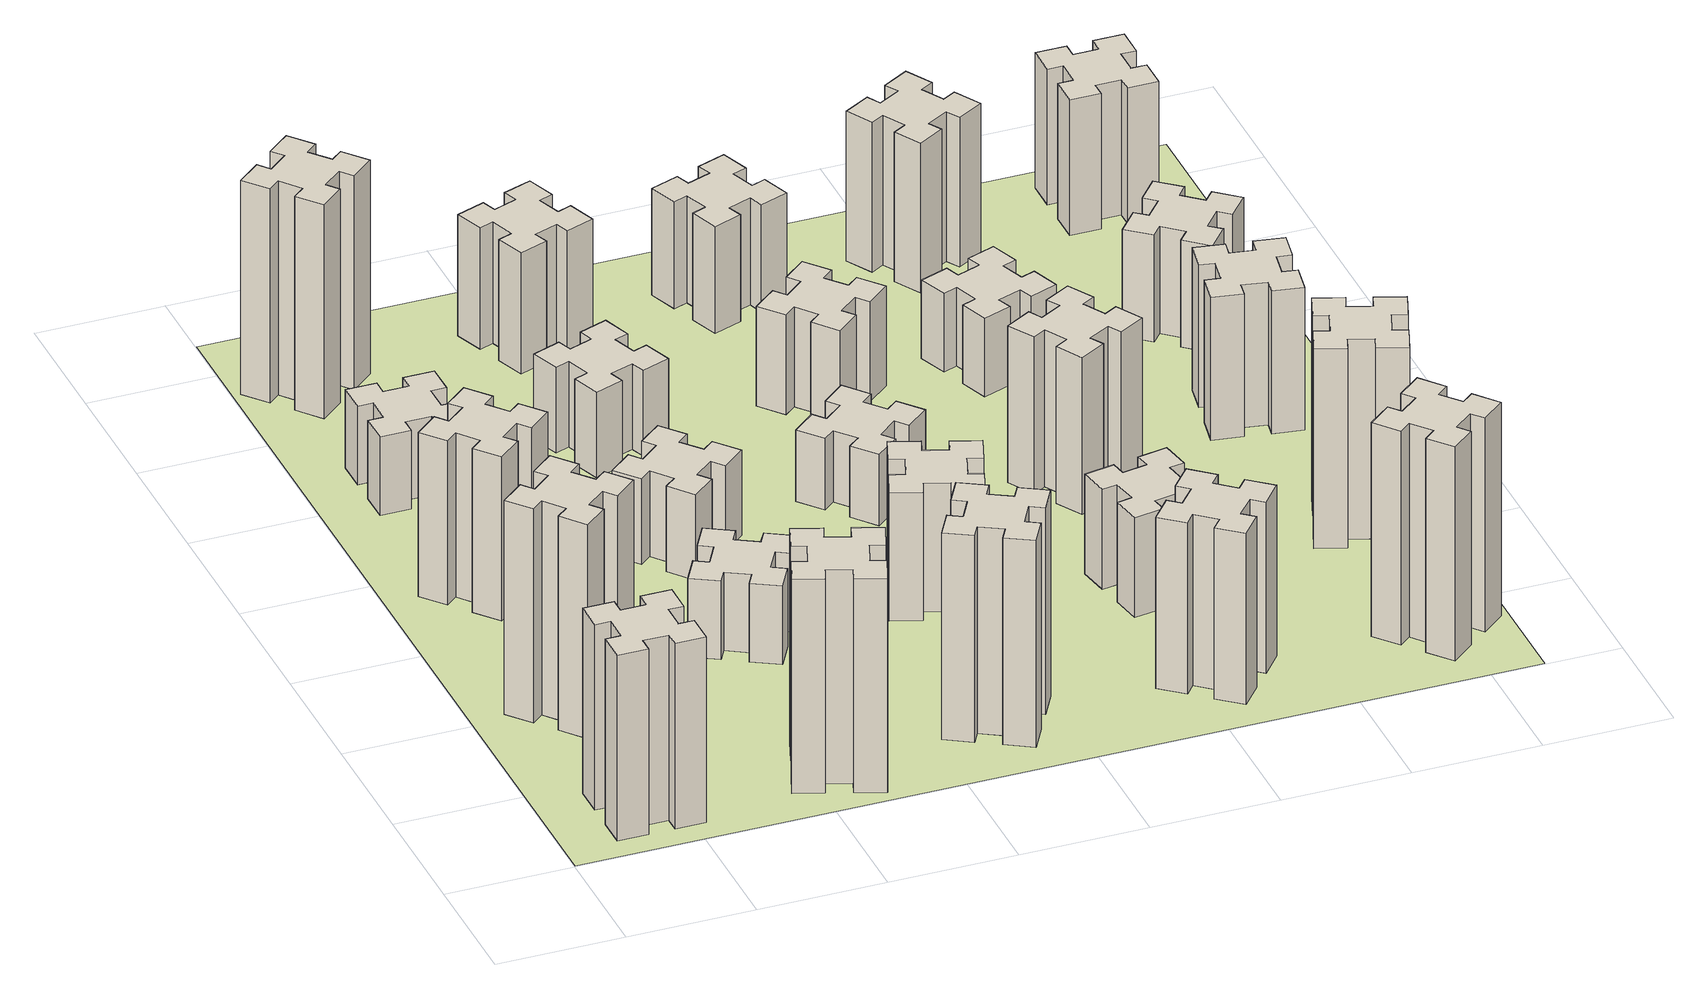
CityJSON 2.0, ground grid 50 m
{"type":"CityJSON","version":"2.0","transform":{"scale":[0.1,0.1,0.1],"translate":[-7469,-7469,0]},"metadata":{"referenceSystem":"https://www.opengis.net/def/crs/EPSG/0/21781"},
"CityObjects":{
"building1":{"type":"Building","attributes":{"class":"1000","function":"1000","usage":"1000","yearOfConstruction":2016,"roofType":"1000","measuredHeight":78,"storeysAboveGround":30,"storeysBelowGround":0},"geometry":[{"type":"Solid","lod":"1","boundaries":[[[[0,1,2,3,4,5,6,7,8,9,10,11,12,13,14,15,16,17,18,19]],[[17,16,20,21]],[[16,15,22,20]],[[15,14,23,22]],[[14,13,24,23]],[[13,12,25,24]],[[12,11,26,25]],[[11,10,27,26]],[[10,9,28,27]],[[9,8,29,28]],[[8,7,30,29]],[[7,6,31,30]],[[6,5,32,31]],[[5,4,33,32]],[[4,3,34,33]],[[3,2,35,34]],[[2,1,36,35]],[[1,0,37,36]],[[0,19,38,37]],[[19,18,39,38]],[[18,17,21,39]],[[24,25,26,27,28,29,30,31,32,33,34,35,36,37,38,39,21,20,22,23]]]]}]},
"building2":{"type":"Building","attributes":{"class":"1000","function":"1000","usage":"1000","yearOfConstruction":2016,"roofType":"1000","measuredHeight":90,"storeysAboveGround":30,"storeysBelowGround":0},"geometry":[{"type":"Solid","lod":"1","boundaries":[[[[40,41,42,43,44,45,46,47,48,49,50,51,52,53,54,55,56,57,58,59]],[[57,56,60,61]],[[56,55,62,60]],[[55,54,63,62]],[[54,53,64,63]],[[53,52,65,64]],[[52,51,66,65]],[[51,50,67,66]],[[50,49,68,67]],[[49,48,69,68]],[[48,47,70,69]],[[47,46,71,70]],[[46,45,72,71]],[[45,44,73,72]],[[44,43,74,73]],[[43,42,75,74]],[[42,41,76,75]],[[41,40,77,76]],[[40,59,78,77]],[[59,58,79,78]],[[58,57,61,79]],[[64,65,66,67,68,69,70,71,72,73,74,75,76,77,78,79,61,60,62,63]]]]}]},
"building3":{"type":"Building","attributes":{"class":"1000","function":"1000","usage":"1000","yearOfConstruction":2016,"roofType":"1000","measuredHeight":69,"storeysAboveGround":30,"storeysBelowGround":0},"geometry":[{"type":"Solid","lod":"1","boundaries":[[[[80,81,82,83,84,85,86,87,88,89,90,91,92,93,94,95,96,97,98,99]],[[97,96,100,101]],[[96,95,102,100]],[[95,94,103,102]],[[94,93,104,103]],[[93,92,105,104]],[[92,91,106,105]],[[91,90,107,106]],[[90,89,108,107]],[[89,88,109,108]],[[88,87,110,109]],[[87,86,111,110]],[[86,85,112,111]],[[85,84,113,112]],[[84,83,114,113]],[[83,82,115,114]],[[82,81,116,115]],[[81,80,117,116]],[[80,99,118,117]],[[99,98,119,118]],[[98,97,101,119]],[[104,105,106,107,108,109,110,111,112,113,114,115,116,117,118,119,101,100,102,103]]]]}]},
"building4":{"type":"Building","attributes":{"class":"1000","function":"1000","usage":"1000","yearOfConstruction":2016,"roofType":"1000","measuredHeight":33,"storeysAboveGround":30,"storeysBelowGround":0},"geometry":[{"type":"Solid","lod":"1","boundaries":[[[[120,121,122,123,124,125,126,127,128,129,130,131,132,133,134,135,136,137,138,139]],[[137,136,140,141]],[[136,135,142,140]],[[135,134,143,142]],[[134,133,144,143]],[[133,132,145,144]],[[132,131,146,145]],[[131,130,147,146]],[[130,129,148,147]],[[129,128,149,148]],[[128,127,150,149]],[[127,126,151,150]],[[126,125,152,151]],[[125,124,153,152]],[[124,123,154,153]],[[123,122,155,154]],[[122,121,156,155]],[[121,120,157,156]],[[120,139,158,157]],[[139,138,159,158]],[[138,137,141,159]],[[144,145,146,147,148,149,150,151,152,153,154,155,156,157,158,159,141,140,142,143]]]]}]},
"building5":{"type":"Building","attributes":{"class":"1000","function":"1000","usage":"1000","yearOfConstruction":2016,"roofType":"1000","measuredHeight":90,"storeysAboveGround":30,"storeysBelowGround":0},"geometry":[{"type":"Solid","lod":"1","boundaries":[[[[160,161,162,163,164,165,166,167,168,169,170,171,172,173,174,175,176,177,178,179]],[[177,176,180,181]],[[176,175,182,180]],[[175,174,183,182]],[[174,173,184,183]],[[173,172,185,184]],[[172,171,186,185]],[[171,170,187,186]],[[170,169,188,187]],[[169,168,189,188]],[[168,167,190,189]],[[167,166,191,190]],[[166,165,192,191]],[[165,164,193,192]],[[164,163,194,193]],[[163,162,195,194]],[[162,161,196,195]],[[161,160,197,196]],[[160,179,198,197]],[[179,178,199,198]],[[178,177,181,199]],[[184,185,186,187,188,189,190,191,192,193,194,195,196,197,198,199,181,180,182,183]]]]}]},
"building6":{"type":"Building","attributes":{"class":"1000","function":"1000","usage":"1000","yearOfConstruction":2016,"roofType":"1000","measuredHeight":90,"storeysAboveGround":30,"storeysBelowGround":0},"geometry":[{"type":"Solid","lod":"1","boundaries":[[[[200,201,202,203,204,205,206,207,208,209,210,211,212,213,214,215,216,217,218,219]],[[217,216,220,221]],[[216,215,222,220]],[[215,214,223,222]],[[214,213,224,223]],[[213,212,225,224]],[[212,211,226,225]],[[211,210,227,226]],[[210,209,228,227]],[[209,208,229,228]],[[208,207,230,229]],[[207,206,231,230]],[[206,205,232,231]],[[205,204,233,232]],[[204,203,234,233]],[[203,202,235,234]],[[202,201,236,235]],[[201,200,237,236]],[[200,219,238,237]],[[219,218,239,238]],[[218,217,221,239]],[[224,225,226,227,228,229,230,231,232,233,234,235,236,237,238,239,221,220,222,223]]]]}]},
"building7":{"type":"Building","attributes":{"class":"1000","function":"1000","usage":"1000","yearOfConstruction":2016,"roofType":"1000","measuredHeight":33,"storeysAboveGround":30,"storeysBelowGround":0},"geometry":[{"type":"Solid","lod":"1","boundaries":[[[[240,241,242,243,244,245,246,247,248,249,250,251,252,253,254,255,256,257,258,259]],[[257,256,260,261]],[[256,255,262,260]],[[255,254,263,262]],[[254,253,264,263]],[[253,252,265,264]],[[252,251,266,265]],[[251,250,267,266]],[[250,249,268,267]],[[249,248,269,268]],[[248,247,270,269]],[[247,246,271,270]],[[246,245,272,271]],[[245,244,273,272]],[[244,243,274,273]],[[243,242,275,274]],[[242,241,276,275]],[[241,240,277,276]],[[240,259,278,277]],[[259,258,279,278]],[[258,257,261,279]],[[264,265,266,267,268,269,270,271,272,273,274,275,276,277,278,279,261,260,262,263]]]]}]},
"building8":{"type":"Building","attributes":{"class":"1000","function":"1000","usage":"1000","yearOfConstruction":2016,"roofType":"1000","measuredHeight":36,"storeysAboveGround":30,"storeysBelowGround":0},"geometry":[{"type":"Solid","lod":"1","boundaries":[[[[280,281,282,283,284,285,286,287,288,289,290,291,292,293,294,295,296,297,298,299]],[[297,296,300,301]],[[296,295,302,300]],[[295,294,303,302]],[[294,293,304,303]],[[293,292,305,304]],[[292,291,306,305]],[[291,290,307,306]],[[290,289,308,307]],[[289,288,309,308]],[[288,287,310,309]],[[287,286,311,310]],[[286,285,312,311]],[[285,284,313,312]],[[284,283,314,313]],[[283,282,315,314]],[[282,281,316,315]],[[281,280,317,316]],[[280,299,318,317]],[[299,298,319,318]],[[298,297,301,319]],[[304,305,306,307,308,309,310,311,312,313,314,315,316,317,318,319,301,300,302,303]]]]}]},
"building9":{"type":"Building","attributes":{"class":"1000","function":"1000","usage":"1000","yearOfConstruction":2016,"roofType":"1000","measuredHeight":87,"storeysAboveGround":30,"storeysBelowGround":0},"geometry":[{"type":"Solid","lod":"1","boundaries":[[[[320,321,322,323,324,325,326,327,328,329,330,331,332,333,334,335,336,337,338,339]],[[337,336,340,341]],[[336,335,342,340]],[[335,334,343,342]],[[334,333,344,343]],[[333,332,345,344]],[[332,331,346,345]],[[331,330,347,346]],[[330,329,348,347]],[[329,328,349,348]],[[328,327,350,349]],[[327,326,351,350]],[[326,325,352,351]],[[325,324,353,352]],[[324,323,354,353]],[[323,322,355,354]],[[322,321,356,355]],[[321,320,357,356]],[[320,339,358,357]],[[339,338,359,358]],[[338,337,341,359]],[[344,345,346,347,348,349,350,351,352,353,354,355,356,357,358,359,341,340,342,343]]]]}]},
"building10":{"type":"Building","attributes":{"class":"1000","function":"1000","usage":"1000","yearOfConstruction":2016,"roofType":"1000","measuredHeight":36,"storeysAboveGround":30,"storeysBelowGround":0},"geometry":[{"type":"Solid","lod":"1","boundaries":[[[[360,361,362,363,364,365,366,367,368,369,370,371,372,373,374,375,376,377,378,379]],[[377,376,380,381]],[[376,375,382,380]],[[375,374,383,382]],[[374,373,384,383]],[[373,372,385,384]],[[372,371,386,385]],[[371,370,387,386]],[[370,369,388,387]],[[369,368,389,388]],[[368,367,390,389]],[[367,366,391,390]],[[366,365,392,391]],[[365,364,393,392]],[[364,363,394,393]],[[363,362,395,394]],[[362,361,396,395]],[[361,360,397,396]],[[360,379,398,397]],[[379,378,399,398]],[[378,377,381,399]],[[384,385,386,387,388,389,390,391,392,393,394,395,396,397,398,399,381,380,382,383]]]]}]},
"building11":{"type":"Building","attributes":{"class":"1000","function":"1000","usage":"1000","yearOfConstruction":2016,"roofType":"1000","measuredHeight":51,"storeysAboveGround":30,"storeysBelowGround":0},"geometry":[{"type":"Solid","lod":"1","boundaries":[[[[400,401,402,403,404,405,406,407,408,409,410,411,412,413,414,415,416,417,418,419]],[[417,416,420,421]],[[416,415,422,420]],[[415,414,423,422]],[[414,413,424,423]],[[413,412,425,424]],[[412,411,426,425]],[[411,410,427,426]],[[410,409,428,427]],[[409,408,429,428]],[[408,407,430,429]],[[407,406,431,430]],[[406,405,432,431]],[[405,404,433,432]],[[404,403,434,433]],[[403,402,435,434]],[[402,401,436,435]],[[401,400,437,436]],[[400,419,438,437]],[[419,418,439,438]],[[418,417,421,439]],[[424,425,426,427,428,429,430,431,432,433,434,435,436,437,438,439,421,420,422,423]]]]}]},
"building12":{"type":"Building","attributes":{"class":"1000","function":"1000","usage":"1000","yearOfConstruction":2016,"roofType":"1000","measuredHeight":54,"storeysAboveGround":30,"storeysBelowGround":0},"geometry":[{"type":"Solid","lod":"1","boundaries":[[[[440,441,442,443,444,445,446,447,448,449,450,451,452,453,454,455,456,457,458,459]],[[457,456,460,461]],[[456,455,462,460]],[[455,454,463,462]],[[454,453,464,463]],[[453,452,465,464]],[[452,451,466,465]],[[451,450,467,466]],[[450,449,468,467]],[[449,448,469,468]],[[448,447,470,469]],[[447,446,471,470]],[[446,445,472,471]],[[445,444,473,472]],[[444,443,474,473]],[[443,442,475,474]],[[442,441,476,475]],[[441,440,477,476]],[[440,459,478,477]],[[459,458,479,478]],[[458,457,461,479]],[[464,465,466,467,468,469,470,471,472,473,474,475,476,477,478,479,461,460,462,463]]]]}]},
"building13":{"type":"Building","attributes":{"class":"1000","function":"1000","usage":"1000","yearOfConstruction":2016,"roofType":"1000","measuredHeight":30,"storeysAboveGround":30,"storeysBelowGround":0},"geometry":[{"type":"Solid","lod":"1","boundaries":[[[[480,481,482,483,484,485,486,487,488,489,490,491,492,493,494,495,496,497,498,499]],[[497,496,500,501]],[[496,495,502,500]],[[495,494,503,502]],[[494,493,504,503]],[[493,492,505,504]],[[492,491,506,505]],[[491,490,507,506]],[[490,489,508,507]],[[489,488,509,508]],[[488,487,510,509]],[[487,486,511,510]],[[486,485,512,511]],[[485,484,513,512]],[[484,483,514,513]],[[483,482,515,514]],[[482,481,516,515]],[[481,480,517,516]],[[480,499,518,517]],[[499,498,519,518]],[[498,497,501,519]],[[504,505,506,507,508,509,510,511,512,513,514,515,516,517,518,519,501,500,502,503]]]]}]},
"building14":{"type":"Building","attributes":{"class":"1000","function":"1000","usage":"1000","yearOfConstruction":2016,"roofType":"1000","measuredHeight":72,"storeysAboveGround":30,"storeysBelowGround":0},"geometry":[{"type":"Solid","lod":"1","boundaries":[[[[520,521,522,523,524,525,526,527,528,529,530,531,532,533,534,535,536,537,538,539]],[[537,536,540,541]],[[536,535,542,540]],[[535,534,543,542]],[[534,533,544,543]],[[533,532,545,544]],[[532,531,546,545]],[[531,530,547,546]],[[530,529,548,547]],[[529,528,549,548]],[[528,527,550,549]],[[527,526,551,550]],[[526,525,552,551]],[[525,524,553,552]],[[524,523,554,553]],[[523,522,555,554]],[[522,521,556,555]],[[521,520,557,556]],[[520,539,558,557]],[[539,538,559,558]],[[538,537,541,559]],[[544,545,546,547,548,549,550,551,552,553,554,555,556,557,558,559,541,540,542,543]]]]}]},
"building15":{"type":"Building","attributes":{"class":"1000","function":"1000","usage":"1000","yearOfConstruction":2016,"roofType":"1000","measuredHeight":42,"storeysAboveGround":30,"storeysBelowGround":0},"geometry":[{"type":"Solid","lod":"1","boundaries":[[[[560,561,562,563,564,565,566,567,568,569,570,571,572,573,574,575,576,577,578,579]],[[577,576,580,581]],[[576,575,582,580]],[[575,574,583,582]],[[574,573,584,583]],[[573,572,585,584]],[[572,571,586,585]],[[571,570,587,586]],[[570,569,588,587]],[[569,568,589,588]],[[568,567,590,589]],[[567,566,591,590]],[[566,565,592,591]],[[565,564,593,592]],[[564,563,594,593]],[[563,562,595,594]],[[562,561,596,595]],[[561,560,597,596]],[[560,579,598,597]],[[579,578,599,598]],[[578,577,581,599]],[[584,585,586,587,588,589,590,591,592,593,594,595,596,597,598,599,581,580,582,583]]]]}]},
"building16":{"type":"Building","attributes":{"class":"1000","function":"1000","usage":"1000","yearOfConstruction":2016,"roofType":"1000","measuredHeight":45,"storeysAboveGround":30,"storeysBelowGround":0},"geometry":[{"type":"Solid","lod":"1","boundaries":[[[[600,601,602,603,604,605,606,607,608,609,610,611,612,613,614,615,616,617,618,619]],[[617,616,620,621]],[[616,615,622,620]],[[615,614,623,622]],[[614,613,624,623]],[[613,612,625,624]],[[612,611,626,625]],[[611,610,627,626]],[[610,609,628,627]],[[609,608,629,628]],[[608,607,630,629]],[[607,606,631,630]],[[606,605,632,631]],[[605,604,633,632]],[[604,603,634,633]],[[603,602,635,634]],[[602,601,636,635]],[[601,600,637,636]],[[600,619,638,637]],[[619,618,639,638]],[[618,617,621,639]],[[624,625,626,627,628,629,630,631,632,633,634,635,636,637,638,639,621,620,622,623]]]]}]},
"building17":{"type":"Building","attributes":{"class":"1000","function":"1000","usage":"1000","yearOfConstruction":2016,"roofType":"1000","measuredHeight":42,"storeysAboveGround":30,"storeysBelowGround":0},"geometry":[{"type":"Solid","lod":"1","boundaries":[[[[640,641,642,643,644,645,646,647,648,649,650,651,652,653,654,655,656,657,658,659]],[[657,656,660,661]],[[656,655,662,660]],[[655,654,663,662]],[[654,653,664,663]],[[653,652,665,664]],[[652,651,666,665]],[[651,650,667,666]],[[650,649,668,667]],[[649,648,669,668]],[[648,647,670,669]],[[647,646,671,670]],[[646,645,672,671]],[[645,644,673,672]],[[644,643,674,673]],[[643,642,675,674]],[[642,641,676,675]],[[641,640,677,676]],[[640,659,678,677]],[[659,658,679,678]],[[658,657,661,679]],[[664,665,666,667,668,669,670,671,672,673,674,675,676,677,678,679,661,660,662,663]]]]}]},
"building18":{"type":"Building","attributes":{"class":"1000","function":"1000","usage":"1000","yearOfConstruction":2016,"roofType":"1000","measuredHeight":66,"storeysAboveGround":30,"storeysBelowGround":0},"geometry":[{"type":"Solid","lod":"1","boundaries":[[[[680,681,682,683,684,685,686,687,688,689,690,691,692,693,694,695,696,697,698,699]],[[697,696,700,701]],[[696,695,702,700]],[[695,694,703,702]],[[694,693,704,703]],[[693,692,705,704]],[[692,691,706,705]],[[691,690,707,706]],[[690,689,708,707]],[[689,688,709,708]],[[688,687,710,709]],[[687,686,711,710]],[[686,685,712,711]],[[685,684,713,712]],[[684,683,714,713]],[[683,682,715,714]],[[682,681,716,715]],[[681,680,717,716]],[[680,699,718,717]],[[699,698,719,718]],[[698,697,701,719]],[[704,705,706,707,708,709,710,711,712,713,714,715,716,717,718,719,701,700,702,703]]]]}]},
"building19":{"type":"Building","attributes":{"class":"1000","function":"1000","usage":"1000","yearOfConstruction":2016,"roofType":"1000","measuredHeight":33,"storeysAboveGround":30,"storeysBelowGround":0},"geometry":[{"type":"Solid","lod":"1","boundaries":[[[[720,721,722,723,724,725,726,727,728,729,730,731,732,733,734,735,736,737,738,739]],[[737,736,740,741]],[[736,735,742,740]],[[735,734,743,742]],[[734,733,744,743]],[[733,732,745,744]],[[732,731,746,745]],[[731,730,747,746]],[[730,729,748,747]],[[729,728,749,748]],[[728,727,750,749]],[[727,726,751,750]],[[726,725,752,751]],[[725,724,753,752]],[[724,723,754,753]],[[723,722,755,754]],[[722,721,756,755]],[[721,720,757,756]],[[720,739,758,757]],[[739,738,759,758]],[[738,737,741,759]],[[744,745,746,747,748,749,750,751,752,753,754,755,756,757,758,759,741,740,742,743]]]]}]},
"building20":{"type":"Building","attributes":{"class":"1000","function":"1000","usage":"1000","yearOfConstruction":2016,"roofType":"1000","measuredHeight":90,"storeysAboveGround":30,"storeysBelowGround":0},"geometry":[{"type":"Solid","lod":"1","boundaries":[[[[760,761,762,763,764,765,766,767,768,769,770,771,772,773,774,775,776,777,778,779]],[[777,776,780,781]],[[776,775,782,780]],[[775,774,783,782]],[[774,773,784,783]],[[773,772,785,784]],[[772,771,786,785]],[[771,770,787,786]],[[770,769,788,787]],[[769,768,789,788]],[[768,767,790,789]],[[767,766,791,790]],[[766,765,792,791]],[[765,764,793,792]],[[764,763,794,793]],[[763,762,795,794]],[[762,761,796,795]],[[761,760,797,796]],[[760,779,798,797]],[[779,778,799,798]],[[778,777,781,799]],[[784,785,786,787,788,789,790,791,792,793,794,795,796,797,798,799,781,780,782,783]]]]}]},
"building21":{"type":"Building","attributes":{"class":"1000","function":"1000","usage":"1000","yearOfConstruction":2016,"roofType":"1000","measuredHeight":63,"storeysAboveGround":30,"storeysBelowGround":0},"geometry":[{"type":"Solid","lod":"1","boundaries":[[[[800,801,802,803,804,805,806,807,808,809,810,811,812,813,814,815,816,817,818,819]],[[817,816,820,821]],[[816,815,822,820]],[[815,814,823,822]],[[814,813,824,823]],[[813,812,825,824]],[[812,811,826,825]],[[811,810,827,826]],[[810,809,828,827]],[[809,808,829,828]],[[808,807,830,829]],[[807,806,831,830]],[[806,805,832,831]],[[805,804,833,832]],[[804,803,834,833]],[[803,802,835,834]],[[802,801,836,835]],[[801,800,837,836]],[[800,819,838,837]],[[819,818,839,838]],[[818,817,821,839]],[[824,825,826,827,828,829,830,831,832,833,834,835,836,837,838,839,821,820,822,823]]]]}]},
"building22":{"type":"Building","attributes":{"class":"1000","function":"1000","usage":"1000","yearOfConstruction":2016,"roofType":"1000","measuredHeight":84,"storeysAboveGround":30,"storeysBelowGround":0},"geometry":[{"type":"Solid","lod":"1","boundaries":[[[[840,841,842,843,844,845,846,847,848,849,850,851,852,853,854,855,856,857,858,859]],[[857,856,860,861]],[[856,855,862,860]],[[855,854,863,862]],[[854,853,864,863]],[[853,852,865,864]],[[852,851,866,865]],[[851,850,867,866]],[[850,849,868,867]],[[849,848,869,868]],[[848,847,870,869]],[[847,846,871,870]],[[846,845,872,871]],[[845,844,873,872]],[[844,843,874,873]],[[843,842,875,874]],[[842,841,876,875]],[[841,840,877,876]],[[840,859,878,877]],[[859,858,879,878]],[[858,857,861,879]],[[864,865,866,867,868,869,870,871,872,873,874,875,876,877,878,879,861,860,862,863]]]]}]},
"building23":{"type":"Building","attributes":{"class":"1000","function":"1000","usage":"1000","yearOfConstruction":2016,"roofType":"1000","measuredHeight":60,"storeysAboveGround":30,"storeysBelowGround":0},"geometry":[{"type":"Solid","lod":"1","boundaries":[[[[880,881,882,883,884,885,886,887,888,889,890,891,892,893,894,895,896,897,898,899]],[[897,896,900,901]],[[896,895,902,900]],[[895,894,903,902]],[[894,893,904,903]],[[893,892,905,904]],[[892,891,906,905]],[[891,890,907,906]],[[890,889,908,907]],[[889,888,909,908]],[[888,887,910,909]],[[887,886,911,910]],[[886,885,912,911]],[[885,884,913,912]],[[884,883,914,913]],[[883,882,915,914]],[[882,881,916,915]],[[881,880,917,916]],[[880,899,918,917]],[[899,898,919,918]],[[898,897,901,919]],[[904,905,906,907,908,909,910,911,912,913,914,915,916,917,918,919,901,900,902,903]]]]}]},
"building24":{"type":"Building","attributes":{"class":"1000","function":"1000","usage":"1000","yearOfConstruction":2016,"roofType":"1000","measuredHeight":45,"storeysAboveGround":30,"storeysBelowGround":0},"geometry":[{"type":"Solid","lod":"1","boundaries":[[[[920,921,922,923,924,925,926,927,928,929,930,931,932,933,934,935,936,937,938,939]],[[937,936,940,941]],[[936,935,942,940]],[[935,934,943,942]],[[934,933,944,943]],[[933,932,945,944]],[[932,931,946,945]],[[931,930,947,946]],[[930,929,948,947]],[[929,928,949,948]],[[928,927,950,949]],[[927,926,951,950]],[[926,925,952,951]],[[925,924,953,952]],[[924,923,954,953]],[[923,922,955,954]],[[922,921,956,955]],[[921,920,957,956]],[[920,939,958,957]],[[939,938,959,958]],[[938,937,941,959]],[[944,945,946,947,948,949,950,951,952,953,954,955,956,957,958,959,941,940,942,943]]]]}]},
"building25":{"type":"Building","attributes":{"class":"1000","function":"1000","usage":"1000","yearOfConstruction":2016,"roofType":"1000","measuredHeight":57,"storeysAboveGround":30,"storeysBelowGround":0},"geometry":[{"type":"Solid","lod":"1","boundaries":[[[[960,961,962,963,964,965,966,967,968,969,970,971,972,973,974,975,976,977,978,979]],[[977,976,980,981]],[[976,975,982,980]],[[975,974,983,982]],[[974,973,984,983]],[[973,972,985,984]],[[972,971,986,985]],[[971,970,987,986]],[[970,969,988,987]],[[969,968,989,988]],[[968,967,990,989]],[[967,966,991,990]],[[966,965,992,991]],[[965,964,993,992]],[[964,963,994,993]],[[963,962,995,994]],[[962,961,996,995]],[[961,960,997,996]],[[960,979,998,997]],[[979,978,999,998]],[[978,977,981,999]],[[984,985,986,987,988,989,990,991,992,993,994,995,996,997,998,999,981,980,982,983]]]]}]},
"landuse1":{"type":"LandUse","attributes":{"name":"plot1","function":"1010"},"geometry":[{"type":"MultiSurface","lod":"1","boundaries":[[[1000,1001,1002,1003]]]}]}
},
"vertices":[
[265,325,0],[265,225,0],[205,225,0],[205,105,0],[325,105,0],[325,165,0],[425,165,0],[425,105,0],[545,105,0],[545,225,0],[485,225,0],[485,325,0],[545,325,0],[545,445,0],[425,445,0],[425,385,0],[325,385,0],[325,445,0],[205,445,0],[205,325,0],[325,385,780],[325,445,780],[425,385,780],[425,445,780],[545,445,780],[545,325,780],[485,325,780],[485,225,780],[545,225,780],[545,105,780],[425,105,780],[425,165,780],[325,165,780],[325,105,780],[205,105,780],[205,225,780],[265,225,780],[265,325,780],[205,325,780],[205,445,780],
[492,1048,0],[427,1124,0],[473,1163,0],[396,1255,0],[304,1178,0],[343,1132,0],[266,1067,0],[228,1113,0],[136,1036,0],[213,944,0],[259,983,0],[323,906,0],[277,868,0],[354,776,0],[446,853,0],[408,899,0],[484,963,0],[523,917,0],[615,994,0],[538,1086,0],[484,963,900],[523,917,900],[408,899,900],[446,853,900],[354,776,900],[277,868,900],[323,906,900],[259,983,900],[213,944,900],[136,1036,900],[228,1113,900],[266,1067,900],[343,1132,900],[304,1178,900],[396,1255,900],[473,1163,900],[427,1124,900],[492,1048,900],[538,1086,900],[615,994,900],
[492,1888,0],[427,1964,0],[473,2003,0],[396,2095,0],[304,2018,0],[343,1972,0],[266,1907,0],[228,1953,0],[136,1876,0],[213,1784,0],[259,1823,0],[323,1746,0],[277,1708,0],[354,1616,0],[446,1693,0],[408,1739,0],[484,1803,0],[523,1757,0],[615,1834,0],[538,1926,0],[484,1803,690],[523,1757,690],[408,1739,690],[446,1693,690],[354,1616,690],[277,1708,690],[323,1746,690],[259,1823,690],[213,1784,690],[136,1876,690],[228,1953,690],[266,1907,690],[343,1972,690],[304,2018,690],[396,2095,690],[473,2003,690],[427,1964,690],[492,1888,690],[538,1926,690],[615,1834,690],
[485,2545,0],[485,2645,0],[545,2645,0],[545,2765,0],[425,2765,0],[425,2705,0],[325,2705,0],[325,2765,0],[205,2765,0],[205,2645,0],[265,2645,0],[265,2545,0],[205,2545,0],[205,2425,0],[325,2425,0],[325,2485,0],[425,2485,0],[425,2425,0],[545,2425,0],[545,2545,0],[425,2485,330],[425,2425,330],[325,2485,330],[325,2425,330],[205,2425,330],[205,2545,330],[265,2545,330],[265,2645,330],[205,2645,330],[205,2765,330],[325,2765,330],[325,2705,330],[425,2705,330],[425,2765,330],[545,2765,330],[545,2645,330],[485,2645,330],[485,2545,330],[545,2545,330],[545,2425,330],
[1029,360,0],[995,266,0],[939,287,0],[897,174,0],[1010,133,0],[1031,189,0],[1125,155,0],[1104,99,0],[1217,57,0],[1258,170,0],[1202,191,0],[1236,285,0],[1292,264,0],[1333,377,0],[1220,418,0],[1200,362,0],[1106,396,0],[1127,452,0],[1014,493,0],[973,380,0],[1106,396,900],[1127,452,900],[1200,362,900],[1220,418,900],[1333,377,900],[1292,264,900],[1236,285,900],[1202,191,900],[1258,170,900],[1217,57,900],[1104,99,900],[1125,155,900],[1031,189,900],[1010,133,900],[897,174,900],[939,287,900],[995,266,900],[1029,360,900],[973,380,900],[1014,493,900],
[159,3303,0],[223,3226,0],[177,3188,0],[254,3096,0],[346,3173,0],[308,3219,0],[384,3283,0],[423,3237,0],[515,3314,0],[438,3406,0],[392,3368,0],[327,3444,0],[373,3483,0],[296,3575,0],[204,3498,0],[243,3452,0],[166,3387,0],[128,3433,0],[36,3356,0],[113,3264,0],[166,3387,900],[128,3433,900],[243,3452,900],[204,3498,900],[296,3575,900],[373,3483,900],[327,3444,900],[392,3368,900],[438,3406,900],[515,3314,900],[423,3237,900],[384,3283,900],[308,3219,900],[346,3173,900],[254,3096,900],[177,3188,900],[223,3226,900],[159,3303,900],[113,3264,900],[36,3356,900],
[1186,1117,0],[1236,1204,0],[1288,1174,0],[1348,1278,0],[1244,1338,0],[1214,1286,0],[1127,1336,0],[1157,1388,0],[1053,1448,0],[993,1344,0],[1045,1314,0],[995,1227,0],[943,1257,0],[883,1153,0],[987,1093,0],[1017,1145,0],[1104,1095,0],[1074,1043,0],[1178,983,0],[1238,1087,0],[1104,1095,330],[1074,1043,330],[1017,1145,330],[987,1093,330],[883,1153,330],[943,1257,330],[995,1227,330],[1045,1314,330],[993,1344,330],[1053,1448,330],[1157,1388,330],[1127,1336,330],[1214,1286,330],[1244,1338,330],[1348,1278,330],[1288,1174,330],[1236,1204,330],[1186,1117,330],[1238,1087,330],[1178,983,330],
[1083,1972,0],[1006,1907,0],[968,1953,0],[876,1876,0],[953,1784,0],[999,1823,0],[1063,1746,0],[1017,1708,0],[1094,1616,0],[1186,1693,0],[1148,1739,0],[1224,1803,0],[1263,1757,0],[1355,1834,0],[1278,1926,0],[1232,1888,0],[1167,1964,0],[1213,2003,0],[1136,2095,0],[1044,2018,0],[1167,1964,360],[1213,2003,360],[1232,1888,360],[1278,1926,360],[1355,1834,360],[1263,1757,360],[1224,1803,360],[1148,1739,360],[1186,1693,360],[1094,1616,360],[1017,1708,360],[1063,1746,360],[999,1823,360],[953,1784,360],[876,1876,360],[968,1953,360],[1006,1907,360],[1083,1972,360],[1044,2018,360],[1136,2095,360],
[1657,305,0],[1744,255,0],[1714,203,0],[1818,143,0],[1878,247,0],[1826,277,0],[1876,364,0],[1928,334,0],[1988,438,0],[1884,498,0],[1854,446,0],[1767,496,0],[1797,548,0],[1693,608,0],[1633,504,0],[1685,474,0],[1635,387,0],[1583,417,0],[1523,313,0],[1627,253,0],[1635,387,870],[1583,417,870],[1685,474,870],[1633,504,870],[1693,608,870],[1797,548,870],[1767,496,870],[1854,446,870],[1884,498,870],[1988,438,870],[1928,334,870],[1876,364,870],[1826,277,870],[1878,247,870],[1818,143,870],[1714,203,870],[1744,255,870],[1657,305,870],[1627,253,870],[1523,313,870],
[1106,2475,0],[1200,2509,0],[1220,2453,0],[1333,2494,0],[1292,2607,0],[1236,2586,0],[1202,2680,0],[1258,2700,0],[1217,2813,0],[1104,2772,0],[1125,2716,0],[1031,2682,0],[1010,2738,0],[897,2697,0],[939,2584,0],[995,2605,0],[1029,2511,0],[973,2490,0],[1014,2377,0],[1127,2419,0],[1029,2511,360],[973,2490,360],[995,2605,360],[939,2584,360],[897,2697,360],[1010,2738,360],[1031,2682,360],[1125,2716,360],[1104,2772,360],[1217,2813,360],[1258,2700,360],[1202,2680,360],[1236,2586,360],[1292,2607,360],[1333,2494,360],[1220,2453,360],[1200,2509,360],[1106,2475,360],[1127,2419,360],[1014,2377,360],
[995,3345,0],[1029,3251,0],[973,3230,0],[1014,3117,0],[1127,3159,0],[1106,3215,0],[1200,3249,0],[1220,3193,0],[1333,3234,0],[1292,3347,0],[1236,3326,0],[1202,3420,0],[1258,3440,0],[1217,3553,0],[1104,3512,0],[1125,3456,0],[1031,3422,0],[1010,3478,0],[897,3437,0],[939,3324,0],[1031,3422,510],[1010,3478,510],[1125,3456,510],[1104,3512,510],[1217,3553,510],[1258,3440,510],[1202,3420,510],[1236,3326,510],[1292,3347,510],[1333,3234,510],[1220,3193,510],[1200,3249,510],[1106,3215,510],[1127,3159,510],[1014,3117,510],[973,3230,510],[1029,3251,510],[995,3345,510],[939,3324,510],[897,3437,510],
[1769,1300,0],[1735,1206,0],[1679,1227,0],[1637,1114,0],[1750,1073,0],[1771,1129,0],[1865,1095,0],[1844,1039,0],[1957,997,0],[1998,1110,0],[1942,1131,0],[1976,1225,0],[2032,1204,0],[2073,1317,0],[1960,1358,0],[1940,1302,0],[1846,1336,0],[1867,1392,0],[1754,1433,0],[1713,1320,0],[1846,1336,540],[1867,1392,540],[1940,1302,540],[1960,1358,540],[2073,1317,540],[2032,1204,540],[1976,1225,540],[1942,1131,540],[1998,1110,540],[1957,997,540],[1844,1039,540],[1865,1095,540],[1771,1129,540],[1750,1073,540],[1637,1114,540],[1679,1227,540],[1735,1206,540],[1769,1300,540],[1713,1320,540],[1754,1433,540],
[1972,1988,0],[1907,2064,0],[1953,2103,0],[1876,2195,0],[1784,2118,0],[1823,2072,0],[1746,2007,0],[1708,2053,0],[1616,1976,0],[1693,1884,0],[1739,1923,0],[1803,1846,0],[1757,1808,0],[1834,1716,0],[1926,1793,0],[1888,1839,0],[1964,1903,0],[2003,1857,0],[2095,1934,0],[2018,2026,0],[1964,1903,300],[2003,1857,300],[1888,1839,300],[1926,1793,300],[1834,1716,300],[1757,1808,300],[1803,1846,300],[1739,1923,300],[1693,1884,300],[1616,1976,300],[1708,2053,300],[1746,2007,300],[1823,2072,300],[1784,2118,300],[1876,2195,300],[1953,2103,300],[1907,2064,300],[1972,1988,300],[2018,2026,300],[2095,1934,300],
[2486,323,0],[2563,259,0],[2524,213,0],[2616,136,0],[2693,228,0],[2647,266,0],[2712,343,0],[2758,304,0],[2835,396,0],[2743,473,0],[2704,427,0],[2628,492,0],[2666,538,0],[2574,615,0],[2497,523,0],[2543,484,0],[2479,408,0],[2433,446,0],[2356,354,0],[2448,277,0],[2479,408,720],[2433,446,720],[2543,484,720],[2497,523,720],[2574,615,720],[2666,538,720],[2628,492,720],[2704,427,720],[2743,473,720],[2835,396,720],[2758,304,720],[2712,343,720],[2647,266,720],[2693,228,720],[2616,136,720],[2524,213,720],[2563,259,720],[2486,323,720],[2448,277,720],[2356,354,720],
[1988,2479,0],[2064,2543,0],[2103,2497,0],[2195,2574,0],[2118,2666,0],[2072,2628,0],[2007,2704,0],[2053,2743,0],[1976,2835,0],[1884,2758,0],[1923,2712,0],[1846,2647,0],[1808,2693,0],[1716,2616,0],[1793,2524,0],[1839,2563,0],[1903,2486,0],[1857,2448,0],[1934,2356,0],[2026,2433,0],[1903,2486,420],[1857,2448,420],[1839,2563,420],[1793,2524,420],[1716,2616,420],[1808,2693,420],[1846,2647,420],[1923,2712,420],[1884,2758,420],[1976,2835,420],[2053,2743,420],[2007,2704,420],[2072,2628,420],[2118,2666,420],[2195,2574,420],[2103,2497,420],[2064,2543,420],[1988,2479,420],[2026,2433,420],[1934,2356,420],
[1865,3456,0],[1771,3422,0],[1750,3478,0],[1637,3437,0],[1679,3324,0],[1735,3345,0],[1769,3251,0],[1713,3230,0],[1754,3117,0],[1867,3159,0],[1846,3215,0],[1940,3249,0],[1960,3193,0],[2073,3234,0],[2032,3347,0],[1976,3326,0],[1942,3420,0],[1998,3440,0],[1957,3553,0],[1844,3512,0],[1942,3420,450],[1998,3440,450],[1976,3326,450],[2032,3347,450],[2073,3234,450],[1960,3193,450],[1940,3249,450],[1846,3215,450],[1867,3159,450],[1754,3117,450],[1713,3230,450],[1769,3251,450],[1735,3345,450],[1679,3324,450],[1637,3437,450],[1750,3478,450],[1771,3422,450],[1865,3456,450],[1844,3512,450],[1957,3553,450],
[2625,1132,0],[2527,1115,0],[2517,1174,0],[2398,1153,0],[2419,1035,0],[2478,1045,0],[2496,947,0],[2437,937,0],[2457,818,0],[2576,839,0],[2565,898,0],[2664,916,0],[2674,857,0],[2792,877,0],[2771,996,0],[2712,985,0],[2695,1084,0],[2754,1094,0],[2733,1212,0],[2615,1191,0],[2695,1084,420],[2754,1094,420],[2712,985,420],[2771,996,420],[2792,877,420],[2674,857,420],[2664,916,420],[2565,898,420],[2576,839,420],[2457,818,420],[2437,937,420],[2496,947,420],[2478,1045,420],[2419,1035,420],[2398,1153,420],[2517,1174,420],[2527,1115,420],[2625,1132,420],[2615,1191,420],[2733,1212,420],
[2475,1744,0],[2525,1657,0],[2473,1627,0],[2533,1523,0],[2637,1583,0],[2607,1635,0],[2694,1685,0],[2724,1633,0],[2828,1693,0],[2768,1797,0],[2716,1767,0],[2666,1854,0],[2718,1884,0],[2658,1988,0],[2554,1928,0],[2584,1876,0],[2497,1826,0],[2467,1878,0],[2363,1818,0],[2423,1714,0],[2497,1826,660],[2467,1878,660],[2584,1876,660],[2554,1928,660],[2658,1988,660],[2718,1884,660],[2666,1854,660],[2716,1767,660],[2768,1797,660],[2828,1693,660],[2724,1633,660],[2694,1685,660],[2607,1635,660],[2637,1583,660],[2533,1523,660],[2473,1627,660],[2525,1657,660],[2475,1744,660],[2423,1714,660],[2363,1818,660],
[2586,2475,0],[2680,2509,0],[2700,2453,0],[2813,2494,0],[2772,2607,0],[2716,2586,0],[2682,2680,0],[2738,2700,0],[2697,2813,0],[2584,2772,0],[2605,2716,0],[2511,2682,0],[2490,2738,0],[2377,2697,0],[2419,2584,0],[2475,2605,0],[2509,2511,0],[2453,2490,0],[2494,2377,0],[2607,2419,0],[2509,2511,330],[2453,2490,330],[2475,2605,330],[2419,2584,330],[2377,2697,330],[2490,2738,330],[2511,2682,330],[2605,2716,330],[2584,2772,330],[2697,2813,330],[2738,2700,330],[2682,2680,330],[2716,2586,330],[2772,2607,330],[2813,2494,330],[2700,2453,330],[2680,2509,330],[2586,2475,330],[2607,2419,330],[2494,2377,330],
[3468,259,0],[3544,323,0],[3583,277,0],[3675,354,0],[3598,446,0],[3552,408,0],[3487,484,0],[3533,523,0],[3456,615,0],[3364,538,0],[3403,492,0],[3326,427,0],[3288,473,0],[3196,396,0],[3273,304,0],[3319,343,0],[3383,266,0],[3337,228,0],[3414,136,0],[3506,213,0],[3383,266,900],[3337,228,900],[3319,343,900],[3273,304,900],[3196,396,900],[3288,473,900],[3326,427,900],[3403,492,900],[3364,538,900],[3456,615,900],[3533,523,900],[3487,484,900],[3552,408,900],[3598,446,900],[3675,354,900],[3583,277,900],[3544,323,900],[3468,259,900],[3506,213,900],[3414,136,900],
[2716,3347,0],[2666,3434,0],[2718,3464,0],[2658,3568,0],[2554,3508,0],[2584,3456,0],[2497,3406,0],[2467,3458,0],[2363,3398,0],[2423,3294,0],[2475,3324,0],[2525,3237,0],[2473,3207,0],[2533,3103,0],[2637,3163,0],[2607,3215,0],[2694,3265,0],[2724,3213,0],[2828,3273,0],[2768,3377,0],[2694,3265,630],[2724,3213,630],[2607,3215,630],[2637,3163,630],[2533,3103,630],[2473,3207,630],[2525,3237,630],[2475,3324,630],[2423,3294,630],[2363,3398,630],[2467,3458,630],[2497,3406,630],[2584,3456,630],[2554,3508,630],[2658,3568,630],[2718,3464,630],[2666,3434,630],[2716,3347,630],[2768,3377,630],[2828,3273,630],
[3351,1029,0],[3445,995,0],[3424,939,0],[3537,897,0],[3578,1010,0],[3522,1031,0],[3556,1125,0],[3612,1104,0],[3653,1217,0],[3540,1258,0],[3520,1202,0],[3426,1236,0],[3447,1292,0],[3334,1333,0],[3293,1220,0],[3349,1200,0],[3315,1106,0],[3259,1127,0],[3217,1014,0],[3330,973,0],[3315,1106,840],[3259,1127,840],[3349,1200,840],[3293,1220,840],[3334,1333,840],[3447,1292,840],[3426,1236,840],[3520,1202,840],[3540,1258,840],[3653,1217,840],[3612,1104,840],[3556,1125,840],[3522,1031,840],[3578,1010,840],[3537,897,840],[3424,939,840],[3445,995,840],[3351,1029,840],[3330,973,840],[3217,1014,840],
[3267,1856,0],[3365,1838,0],[3355,1779,0],[3473,1758,0],[3494,1877,0],[3435,1887,0],[3452,1985,0],[3511,1975,0],[3532,2093,0],[3414,2114,0],[3404,2055,0],[3305,2072,0],[3316,2131,0],[3197,2152,0],[3177,2034,0],[3236,2024,0],[3218,1925,0],[3159,1936,0],[3138,1817,0],[3257,1797,0],[3218,1925,600],[3159,1936,600],[3236,2024,600],[3177,2034,600],[3197,2152,600],[3316,2131,600],[3305,2072,600],[3404,2055,600],[3414,2114,600],[3532,2093,600],[3511,1975,600],[3452,1985,600],[3435,1887,600],[3494,1877,600],[3473,1758,600],[3355,1779,600],[3365,1838,600],[3267,1856,600],[3257,1797,600],[3138,1817,600],
[3444,2647,0],[3368,2712,0],[3406,2758,0],[3314,2835,0],[3237,2743,0],[3283,2704,0],[3219,2628,0],[3173,2666,0],[3096,2574,0],[3188,2497,0],[3226,2543,0],[3303,2479,0],[3264,2433,0],[3356,2356,0],[3433,2448,0],[3387,2486,0],[3452,2563,0],[3498,2524,0],[3575,2616,0],[3483,2693,0],[3452,2563,450],[3498,2524,450],[3387,2486,450],[3433,2448,450],[3356,2356,450],[3264,2433,450],[3303,2479,450],[3226,2543,450],[3188,2497,450],[3096,2574,450],[3173,2666,450],[3219,2628,450],[3283,2704,450],[3237,2743,450],[3314,2835,450],[3406,2758,450],[3368,2712,450],[3444,2647,450],[3483,2693,450],[3575,2616,450],
[3285,3325,0],[3385,3325,0],[3385,3265,0],[3505,3265,0],[3505,3385,0],[3445,3385,0],[3445,3485,0],[3505,3485,0],[3505,3605,0],[3385,3605,0],[3385,3545,0],[3285,3545,0],[3285,3605,0],[3165,3605,0],[3165,3485,0],[3225,3485,0],[3225,3385,0],[3165,3385,0],[3165,3265,0],[3285,3265,0],[3225,3385,570],[3165,3385,570],[3225,3485,570],[3165,3485,570],[3165,3605,570],[3285,3605,570],[3285,3545,570],[3385,3545,570],[3385,3605,570],[3505,3605,570],[3505,3485,570],[3445,3485,570],[3445,3385,570],[3505,3385,570],[3505,3265,570],[3385,3265,570],[3385,3325,570],[3285,3325,570],[3285,3265,570],[3165,3265,570],
[5,3705,0],[3705,3705,0],[3705,5,0],[5,5,0]
]}
